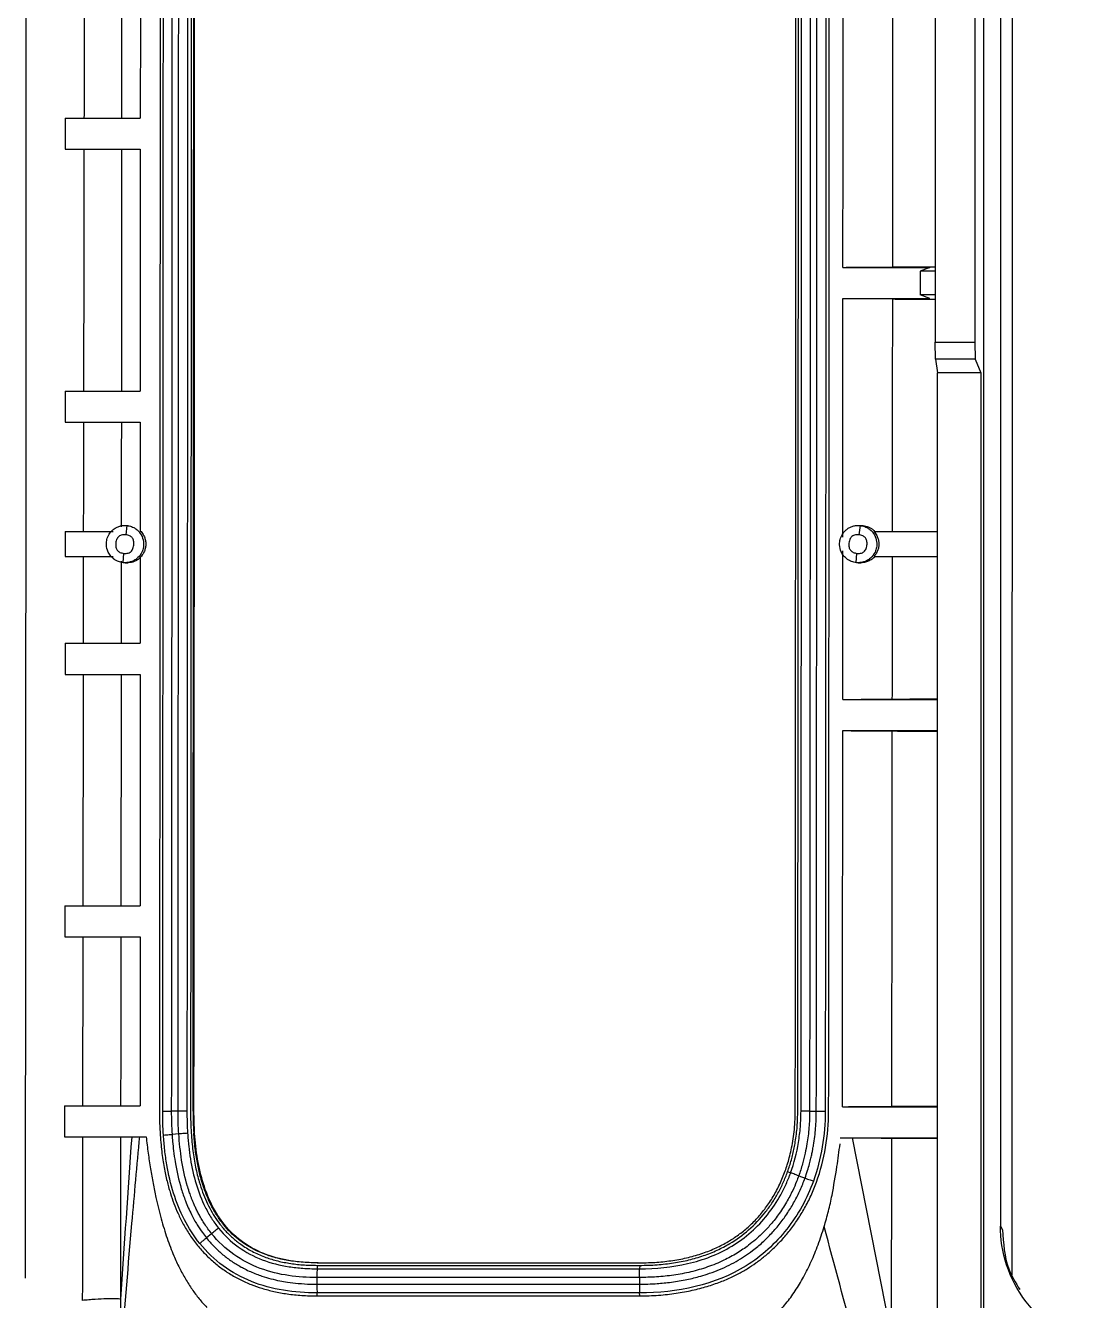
# Model space of a CAD drawing. Header units: millimetres. Extents: x 405 to 507, y -86 to 86.
# Drawn here: x 462.36 to 496.7, y -65.24 to -24.22 of the extents above; entities that cross this region are included whole.
import ezdxf

# ---------------------------------------------------------------- set-up
doc = ezdxf.new("R2010")
doc.units = ezdxf.units.MM

msp = doc.modelspace()

# ---------------------------------------------------------------- linework, layer by layer
at = {"color": 7, "linetype": 'Continuous', "lineweight": 25}
for p, q in [((493.193, 80.65), (493.193, -80.65)), ((493.737, 59.867), (493.737, -62.841)), ((491.64, 34.4), (491.64, -34.4)), ((492.91, 34.4), (492.91, -34.4)), ((463.644, -27.197), (466.059, -27.197)), ((488.671, -31.997), (491.466, -31.997)), ((491.466, -31.997), (491.152, -32.116)), ((491.152, -32.116), (491.152, -32.884)), ((491.64, -32.116), (491.152, -32.116)), ((488.67, -33.003), (490.26, -33.015)), ((491.64, -32.884), (491.152, -32.884)), ((491.465, -33.003), (491.152, -32.884)), ((491.64, -34.4), (492.91, -34.4)), ((491.647, -34.949), (491.64, -34.4)), ((492.91, -34.4), (492.929, -34.949)), ((492.929, -34.949), (491.647, -34.949)), ((491.647, -34.949), (491.709, -35.394)), ((492.929, -34.949), (493.109, -35.394)), ((493.109, -35.394), (491.709, -35.394)), ((491.709, -79.524), (491.709, -35.394)), ((493.109, -35.394), (493.109, -80.65)), ((463.64, -35.982), (466.057, -35.982)), ((465.566, -40.3), (465.671, -40.3)), ((465.629, -40.303), (465.591, -40.602)), ((489.16, -40.3), (489.245, -40.3)), ((489.223, -40.303), (489.185, -40.602)), ((489.673, -40.5), (491.709, -40.5)), ((465.503, -41.497), (465.528, -41.198)), ((489.097, -41.497), (489.121, -41.198)), ((489.672, -41.3), (491.709, -41.3)), ((465.566, -41.5), (465.67, -41.5)), ((489.16, -41.5), (489.244, -41.5)), ((463.635, -44.092), (466.054, -44.092)), ((463.629, -52.539), (466.051, -52.539)), ((463.624, -58.973), (466.049, -58.973)), ((467.272, -59.145), (467.056, -59.144)), ((467.756, -59.145), (467.785, -59.145)), ((487.597, -59.145), (487.813, -59.145)), ((467.295, -59.879), (467.079, -59.893)), ((467.807, -59.848), (467.778, -59.848)), ((490.222, -66.325), (488.975, -60.001)), ((486.89, -61.091), (486.986, -61.129)), ((487.246, -61.226), (487.449, -61.299)), ((468.354, -63.087), (468.186, -63.223)), ((468.733, -62.791), (468.763, -62.791)), ((493.737, -62.841), (493.806, -62.964)), ((471.753, -64.106), (471.746, -64.215)), ((482.13, -64.106), (482.123, -64.215)), ((471.742, -64.496), (471.742, -64.712)), ((482.12, -64.496), (482.12, -64.712)), ((471.753, -65.089), (471.747, -64.994)), ((482.132, -65.089), (482.126, -64.994))]:
    msp.add_line(p, q, dxfattribs=at)
for points in [[(466.699, 0), (466.699, -19.721), (466.691, -39.441), (466.675, -59.148)], [(467.081, 0), (467.081, -19.721), (467.073, -39.436), (467.056, -59.144)], [(467.272, -59.145), (467.289, -39.437), (467.297, -19.722), (467.297, 0)], [(487.622, 0), (487.622, -19.722), (487.614, -39.437), (487.597, -59.145)], [(487.813, -59.145), (487.83, -39.437), (487.838, -19.722), (487.838, 0)], [(488.21, -59.149), (488.226, -39.441), (488.234, -19.72), (488.234, 0)], [(466.779, -59.15), (466.795, -39.442), (466.804, -19.721), (466.804, 0)], [(467.583, 0), (467.583, -19.718), (467.575, -39.437), (467.558, -59.142)], [(467.756, -59.145), (467.773, -39.437), (467.781, -19.722), (467.781, 0)], [(487.136, -59.145), (487.152, -39.437), (487.161, -19.722), (487.161, 0)], [(487.32, -59.142), (487.336, -39.437), (487.345, -19.719), (487.345, 0)], [(488.124, 0), (488.124, -19.721), (488.116, -39.442), (488.1, -59.15)], [(465.466, -27.197), (465.468, -24.076), (465.47, -20.955), (465.471, -17.835)], [(463.644, -27.197), (463.644, -27.53), (463.643, -27.864), (463.643, -28.197)], [(463.643, -28.197), (463.833, -28.197), (464.022, -28.197), (464.212, -28.197)], [(464.212, -28.197), (464.827, -28.197), (465.443, -28.197), (466.059, -28.197)], [(465.46, -35.982), (465.462, -33.387), (465.464, -30.792), (465.466, -28.197)], [(488.67, -33.003), (489.602, -33.003), (490.534, -33.003), (491.465, -33.003)], [(463.64, -35.982), (463.64, -36.316), (463.639, -36.649), (463.639, -36.982)], [(463.639, -36.982), (463.859, -36.982), (464.078, -36.982), (464.298, -36.982)], [(464.229, -36.982), (464.227, -38.155), (464.226, -39.327), (464.224, -40.5)], [(464.298, -36.982), (464.884, -36.982), (465.47, -36.982), (466.056, -36.982)], [(465.456, -40.347), (465.457, -39.225), (465.458, -38.104), (465.459, -36.982)], [(463.637, -40.5), (463.637, -40.767), (463.637, -41.033), (463.637, -41.3)], [(463.637, -40.5), (464.155, -40.5), (464.672, -40.5), (465.19, -40.5)], [(463.637, -41.3), (464.154, -41.3), (464.672, -41.3), (465.189, -41.3)], [(464.223, -41.3), (464.222, -42.23), (464.221, -43.161), (464.22, -44.092)], [(466.055, -41.329), (466.055, -42.25), (466.055, -43.171), (466.054, -44.092)], [(465.453, -44.092), (465.454, -43.212), (465.454, -42.332), (465.455, -41.453)], [(463.635, -44.092), (463.635, -44.425), (463.635, -44.758), (463.635, -45.092)], [(463.635, -45.092), (463.889, -45.092), (464.143, -45.092), (464.398, -45.092)], [(464.219, -45.092), (464.216, -47.574), (464.213, -50.056), (464.209, -52.539)], [(464.398, -45.092), (464.95, -45.092), (465.502, -45.092), (466.054, -45.092)], [(465.444, -52.539), (465.447, -50.056), (465.449, -47.574), (465.452, -45.092)], [(488.664, -45.899), (489.193, -45.895), (489.721, -45.891), (490.248, -45.887)], [(490.247, -46.913), (490.243, -50.939), (490.238, -54.965), (490.232, -58.989)], [(463.629, -52.539), (463.629, -52.872), (463.629, -53.206), (463.629, -53.539)], [(463.629, -53.539), (463.927, -53.539), (464.225, -53.539), (464.523, -53.539)], [(464.208, -53.539), (464.205, -55.35), (464.202, -57.161), (464.199, -58.973)], [(464.523, -53.539), (465.032, -53.539), (465.542, -53.539), (466.051, -53.539)], [(465.436, -58.973), (465.438, -57.161), (465.44, -55.35), (465.443, -53.539)], [(466.051, -53.539), (466.05, -55.35), (466.05, -57.161), (466.049, -58.973)], [(463.624, -58.973), (463.624, -59.306), (463.624, -59.639), (463.623, -59.973)], [(466.675, -59.148), (466.674, -59.406), (466.683, -59.664), (466.699, -59.921)], [(466.803, -59.915), (466.786, -59.66), (466.778, -59.405), (466.779, -59.15)], [(467.056, -59.144), (467.056, -59.394), (467.063, -59.644), (467.079, -59.893)], [(467.295, -59.879), (467.279, -59.634), (467.272, -59.389), (467.272, -59.145)], [(467.558, -59.142), (467.558, -59.381), (467.565, -59.619), (467.58, -59.857)], [(467.756, -59.145), (467.756, -59.379), (467.763, -59.614), (467.778, -59.848)], [(467.807, -59.848), (467.792, -59.614), (467.785, -59.379), (467.785, -59.145)], [(488.1, -59.15), (488.099, -59.917), (487.974, -60.682), (487.718, -61.397)], [(487.818, -61.43), (488.08, -60.703), (488.207, -59.927), (488.21, -59.149)], [(463.623, -59.973), (463.96, -59.973), (464.296, -59.973), (464.633, -59.973)], [(464.633, -59.973), (465.171, -59.973), (465.709, -59.973), (466.247, -59.973)], [(465.428, -65.198), (465.549, -63.456), (465.67, -61.714), (465.792, -59.973)], [(471.746, -64.215), (475.206, -64.215), (478.664, -64.215), (482.123, -64.215)], [(471.753, -64.024), (475.213, -64.024), (478.672, -64.024), (482.131, -64.024)], [(482.12, -64.496), (478.661, -64.496), (475.202, -64.496), (471.742, -64.496)], [(471.742, -64.712), (475.202, -64.712), (478.661, -64.712), (482.12, -64.712)], [(482.126, -64.994), (478.667, -64.994), (475.207, -64.994), (471.747, -64.994)], [(471.753, -65.089), (475.213, -65.089), (478.672, -65.089), (482.132, -65.089)]]:
    msp.add_open_spline(points, degree=3, dxfattribs=at)
for points, knots in [([(467.7, 0), (467.7, -1.315), (467.7, -3.945), (467.7, -7.89), (467.699, -11.834), (467.698, -15.778), (467.697, -19.722), (467.696, -23.666), (467.695, -27.609), (467.693, -31.552), (467.691, -35.494), (467.689, -39.436), (467.687, -43.378), (467.684, -47.319), (467.682, -51.26), (467.679, -55.201), (467.677, -57.827), (467.675, -59.141)], [0, 0, 0, 0, 0.066691, 0.133377, 0.200059, 0.266737, 0.333411, 0.400081, 0.466749, 0.533413, 0.600075, 0.666734, 0.733391, 0.800045, 0.866698, 0.93335, 1, 1, 1, 1]), ([(487.217, -59.141), (487.218, -57.828), (487.22, -55.201), (487.223, -51.261), (487.226, -47.32), (487.229, -43.379), (487.231, -39.438), (487.233, -35.496), (487.235, -31.553), (487.236, -27.61), (487.238, -23.667), (487.239, -19.724), (487.24, -15.78), (487.241, -11.835), (487.241, -7.89), (487.242, -3.945), (487.242, -1.315), (487.242, 0)], [0, 0, 0, 0, 0.066643, 0.1332883, 0.1999361, 0.2665867, 0.3332403, 0.3998972, 0.4665577, 0.5332219, 0.5998903, 0.6665629, 0.7332401, 0.7999222, 0.8666094, 0.9333019, 1, 1, 1, 1]), ([(494.11, -64.411), (494.111, -62.056), (494.117, -52.304), (494.123, -36.728), (494.127, -17.691), (494.128, -6.056), (494.128, -0.239)], [0, 0, 0, 0, 0.1101614, 0.4562329, 0.7281218, 1, 1, 1, 1]), ([(467.785, -59.145), (467.786, -57.761), (467.789, -54.994), (467.792, -50.842), (467.795, -46.69), (467.797, -42.538), (467.8, -38.386), (467.802, -34.234), (467.804, -30.082), (467.805, -25.93), (467.807, -21.778), (467.808, -17.626), (467.809, -13.474), (467.809, -9.322), (467.81, -5.169), (467.81, -2.401), (467.81, -1.017)], [0, 0, 0, 0, 0.071452, 0.1428985, 0.2143399, 0.2857767, 0.3572094, 0.4286385, 0.5000646, 0.5714879, 0.6429091, 0.7143287, 0.7857471, 0.8571648, 0.9285822, 1, 1, 1, 1]), ([(462.364, -64.516), (462.365, -63.381), (462.368, -59.355), (462.375, -50.707), (462.382, -40.229), (462.386, -31.253), (462.388, -24.719), (462.39, -20.058), (462.391, -16.237), (462.391, -14.383), (462.392, -13.494), (462.392, -13.116), (462.392, -12.912), (462.392, -12.779), (462.39, -12.649), (462.388, -12.541), (462.383, -12.489), (462.381, -12.472)], [0, 0, 0, 0, 0.0654115, 0.2321913, 0.4986642, 0.6694463, 0.7495005, 0.8752383, 0.9380621, 0.969689, 0.9820802, 0.9893048, 0.991495, 0.993799, 0.9969719, 0.99902, 1, 1, 1, 1]), ([(464.252, -17.835), (464.253, -18.21), (464.257, -19.094), (464.258, -20.621), (464.258, -22.208), (464.256, -23.696), (464.256, -24.986), (464.254, -26.143), (464.249, -26.892), (464.246, -27.197)], [0, 0, 0, 0, 0.120271, 0.283285, 0.489051, 0.62901, 0.760114, 0.902244, 1, 1, 1, 1]), ([(466.06, -17.835), (466.06, -19.396), (466.06, -22.516), (466.059, -25.637), (466.059, -27.197)], [0, 0, 0, 0, 0.5001019, 1, 1, 1, 1]), ([(488.671, -31.997), (488.671, -30.665), (488.672, -28), (488.674, -24.002), (488.675, -21.337), (488.675, -20.004)], [0, 0, 0, 0, 0.3332903, 0.6666231, 1, 1, 1, 1]), ([(490.268, -20.016), (490.268, -21.069), (490.266, -23.139), (490.265, -26.187), (490.263, -29.123), (490.261, -31.044), (490.261, -31.985)], [0, 0, 0, 0, 0.264008, 0.518677, 0.764008, 1, 1, 1, 1]), ([(464.245, -28.197), (464.245, -28.941), (464.246, -30.269), (464.244, -32.021), (464.241, -33.294), (464.234, -33.982), (464.231, -34.247)], [0, 0, 0, 0, 0.368886, 0.658525, 0.8689, 1, 1, 1, 1]), ([(466.059, -28.197), (466.058, -29.495), (466.058, -32.09), (466.057, -34.685), (466.057, -35.982)], [0, 0, 0, 0, 0.5000869, 1, 1, 1, 1]), ([(488.671, -31.997), (488.936, -31.995), (489.466, -31.991), (489.996, -31.987), (490.261, -31.985)], [0, 0, 0, 0, 0.500013, 1, 1, 1, 1]), ([(490.261, -31.985), (490.375, -31.984), (490.604, -31.983), (491.063, -31.981), (491.419, -31.98), (491.619, -31.98), (491.64, -31.98)], [0, 0, 0, 0, 0.321366, 0.641038, 0.961739, 1, 1, 1, 1]), ([(488.667, -40.682), (488.667, -39.403), (488.669, -36.843), (488.67, -34.283), (488.67, -33.003)], [0, 0, 0, 0, 0.499975, 1, 1, 1, 1]), ([(490.26, -33.015), (490.259, -34.276), (490.257, -36.771), (490.255, -39.266), (490.254, -40.5)], [0, 0, 0, 0, 0.505513, 1, 1, 1, 1]), ([(490.26, -33.015), (490.375, -33.016), (490.603, -33.017), (491.063, -33.019), (491.419, -33.019), (491.619, -33.02), (491.64, -33.02)], [0, 0, 0, 0, 0.321349, 0.64101, 0.961557, 1, 1, 1, 1]), ([(464.231, -34.247), (464.23, -34.536), (464.229, -35.114), (464.229, -35.693), (464.23, -35.982)], [0, 0, 0, 0, 0.4998328, 1, 1, 1, 1]), ([(466.056, -36.982), (466.056, -37.564), (466.056, -38.726), (466.056, -39.889), (466.056, -40.47)], [0, 0, 0, 0, 0.50004, 1, 1, 1, 1]), ([(465.503, -41.497), (465.478, -41.493), (465.428, -41.486), (465.355, -41.463), (465.278, -41.429), (465.192, -41.374), (465.118, -41.304), (465.047, -41.209), (464.981, -41.072), (464.956, -40.889), (464.998, -40.665), (465.105, -40.497), (465.241, -40.391), (465.343, -40.339), (465.452, -40.306), (465.528, -40.302), (465.566, -40.3)], [0, 0, 0, 0, 0.041824, 0.083654, 0.125496, 0.18095, 0.250817, 0.292645, 0.37622, 0.500649, 0.589266, 0.74949, 0.814278, 0.874689, 0.937336, 1, 1, 1, 1]), ([(465.591, -40.602), (465.565, -40.6), (465.517, -40.597), (465.448, -40.608), (465.389, -40.633), (465.342, -40.673), (465.306, -40.727), (465.281, -40.794), (465.266, -40.886), (465.264, -40.995), (465.31, -41.106), (465.406, -41.178), (465.485, -41.191), (465.528, -41.198)], [0, 0, 0, 0, 0.080866, 0.151738, 0.216118, 0.278607, 0.344203, 0.417272, 0.501018, 0.639736, 0.753256, 0.865193, 1, 1, 1, 1]), ([(465.528, -41.198), (465.553, -41.2), (465.602, -41.203), (465.67, -41.192), (465.729, -41.167), (465.776, -41.127), (465.812, -41.073), (465.837, -41.006), (465.853, -40.914), (465.854, -40.805), (465.808, -40.694), (465.712, -40.622), (465.633, -40.609), (465.591, -40.602)], [0, 0, 0, 0, 0.0808852, 0.151801, 0.2162301, 0.2787486, 0.344334, 0.4173392, 0.5009663, 0.639498, 0.7529922, 0.8650419, 1, 1, 1, 1]), ([(465.566, -40.3), (465.577, -40.3), (465.598, -40.3), (465.619, -40.302), (465.629, -40.303)], [0, 0, 0, 0, 0.523757, 1, 1, 1, 1]), ([(465.629, -40.303), (465.654, -40.307), (465.704, -40.314), (465.777, -40.337), (465.854, -40.371), (465.939, -40.426), (466.05, -40.531), (466.148, -40.703), (466.176, -40.907), (466.148, -41.06), (466.093, -41.201), (466.008, -41.317), (465.89, -41.409), (465.788, -41.461), (465.68, -41.494), (465.604, -41.498), (465.566, -41.5)], [0, 0, 0, 0, 0.041789, 0.083584, 0.125391, 0.180827, 0.250578, 0.375281, 0.499724, 0.582834, 0.629477, 0.749467, 0.814315, 0.874662, 0.937323, 1, 1, 1, 1]), ([(466.056, -40.47), (466.074, -40.49), (466.11, -40.528), (466.155, -40.595), (466.196, -40.678), (466.228, -40.781), (466.24, -40.9), (466.228, -41.019), (466.192, -41.134), (466.136, -41.241), (466.082, -41.3), (466.055, -41.329)], [0, 0, 0, 0, 0.083287, 0.166332, 0.250638, 0.375869, 0.50015, 0.624252, 0.750156, 0.875872, 1, 1, 1, 1]), ([(489.097, -41.497), (489.072, -41.493), (489.021, -41.486), (488.949, -41.463), (488.871, -41.429), (488.786, -41.374), (488.712, -41.304), (488.641, -41.209), (488.575, -41.072), (488.55, -40.889), (488.592, -40.665), (488.699, -40.497), (488.835, -40.391), (488.937, -40.339), (489.046, -40.306), (489.122, -40.302), (489.16, -40.3)], [0, 0, 0, 0, 0.041824, 0.083654, 0.125496, 0.180952, 0.250817, 0.292664, 0.37622, 0.500649, 0.589307, 0.749491, 0.814285, 0.874689, 0.937336, 1, 1, 1, 1]), ([(489.185, -40.602), (489.159, -40.6), (489.111, -40.597), (489.042, -40.608), (488.984, -40.633), (488.936, -40.673), (488.9, -40.726), (488.875, -40.793), (488.86, -40.886), (488.858, -40.995), (488.904, -41.106), (489, -41.178), (489.079, -41.191), (489.121, -41.198)], [0, 0, 0, 0, 0.080858, 0.151726, 0.216104, 0.278592, 0.34419, 0.41726, 0.501006, 0.639724, 0.753241, 0.865182, 1, 1, 1, 1]), ([(489.121, -41.198), (489.147, -41.2), (489.196, -41.203), (489.264, -41.192), (489.323, -41.167), (489.37, -41.127), (489.406, -41.073), (489.431, -41.006), (489.447, -40.914), (489.448, -40.805), (489.402, -40.694), (489.306, -40.622), (489.227, -40.609), (489.185, -40.602)], [0, 0, 0, 0, 0.0808778, 0.1517889, 0.2162158, 0.2787343, 0.344321, 0.4173275, 0.5009551, 0.6394854, 0.7529776, 0.8650306, 1, 1, 1, 1]), ([(489.16, -40.3), (489.171, -40.3), (489.192, -40.3), (489.213, -40.302), (489.223, -40.303)], [0, 0, 0, 0, 0.523832, 1, 1, 1, 1]), ([(489.223, -40.303), (489.248, -40.307), (489.298, -40.314), (489.371, -40.337), (489.448, -40.371), (489.533, -40.426), (489.644, -40.531), (489.742, -40.703), (489.77, -40.907), (489.742, -41.06), (489.687, -41.201), (489.602, -41.317), (489.484, -41.409), (489.382, -41.461), (489.274, -41.494), (489.198, -41.498), (489.16, -41.5)], [0, 0, 0, 0, 0.041789, 0.083584, 0.12539, 0.180828, 0.250577, 0.375281, 0.499724, 0.582835, 0.629574, 0.749468, 0.814322, 0.874663, 0.937323, 1, 1, 1, 1]), ([(489.245, -40.3), (489.271, -40.301), (489.325, -40.303), (489.405, -40.319), (489.485, -40.345), (489.563, -40.383), (489.639, -40.433), (489.684, -40.478), (489.707, -40.5)], [0, 0, 0, 0, 0.167684, 0.333785, 0.499324, 0.674255, 0.840318, 1, 1, 1, 1]), ([(489.673, -40.5), (489.688, -40.519), (489.719, -40.556), (489.757, -40.619), (489.792, -40.697), (489.819, -40.791), (489.828, -40.9), (489.818, -41.009), (489.788, -41.115), (489.741, -41.214), (489.695, -41.272), (489.672, -41.3)], [0, 0, 0, 0, 0.0833761, 0.1664728, 0.250543, 0.3755595, 0.4999833, 0.6242879, 0.7495383, 0.8751225, 1, 1, 1, 1]), ([(466.055, -41.329), (466.043, -41.342), (466.019, -41.366), (465.987, -41.392), (465.951, -41.417), (465.911, -41.441), (465.846, -41.47), (465.766, -41.495), (465.702, -41.498), (465.67, -41.5)], [0, 0, 0, 0, 0.1002113, 0.1831993, 0.2493656, 0.3800027, 0.4996139, 0.7504252, 1, 1, 1, 1]), ([(488.664, -45.899), (488.664, -45.102), (488.665, -43.508), (488.666, -41.915), (488.667, -41.118)], [0, 0, 0, 0, 0.499986, 1, 1, 1, 1]), ([(489.706, -41.3), (489.69, -41.316), (489.658, -41.349), (489.605, -41.389), (489.546, -41.425), (489.467, -41.462), (489.366, -41.494), (489.285, -41.498), (489.244, -41.5)], [0, 0, 0, 0, 0.11356, 0.234481, 0.363362, 0.500757, 0.745866, 1, 1, 1, 1]), ([(490.253, -41.3), (490.252, -42.064), (490.25, -43.593), (490.249, -45.122), (490.248, -45.887)], [0, 0, 0, 0, 0.499857, 1, 1, 1, 1]), ([(465.566, -41.5), (465.555, -41.5), (465.534, -41.5), (465.513, -41.498), (465.503, -41.497)], [0, 0, 0, 0, 0.523901, 1, 1, 1, 1]), ([(489.16, -41.5), (489.149, -41.5), (489.128, -41.5), (489.107, -41.498), (489.097, -41.497)], [0, 0, 0, 0, 0.523976, 1, 1, 1, 1]), ([(466.054, -45.092), (466.054, -46.333), (466.053, -48.816), (466.052, -51.298), (466.051, -52.539)], [0, 0, 0, 0, 0.500088, 1, 1, 1, 1]), ([(488.664, -45.899), (489.298, -45.899), (490.313, -45.899), (491.328, -45.899), (491.709, -45.899)], [0, 0, 0, 0, 0.624677, 1, 1, 1, 1]), ([(490.248, -45.887), (490.363, -45.886), (490.592, -45.885), (491.054, -45.883), (491.436, -45.882), (491.663, -45.882), (491.709, -45.882)], [0, 0, 0, 0, 0.307415, 0.613267, 0.921262, 1, 1, 1, 1]), ([(488.655, -59.001), (488.656, -57.827), (488.658, -55.31), (488.661, -51.276), (488.662, -48.416), (488.663, -46.901)], [0, 0, 0, 0, 0.290985, 0.62432, 1, 1, 1, 1]), ([(488.663, -46.901), (489.297, -46.901), (490.313, -46.901), (491.328, -46.901), (491.709, -46.901)], [0, 0, 0, 0, 0.624591, 1, 1, 1, 1]), ([(488.663, -46.901), (488.905, -46.903), (489.434, -46.907), (489.961, -46.911), (490.247, -46.913)], [0, 0, 0, 0, 0.456966, 1, 1, 1, 1]), ([(490.247, -46.913), (490.363, -46.914), (490.593, -46.915), (491.058, -46.917), (491.44, -46.918), (491.665, -46.918), (491.709, -46.918)], [0, 0, 0, 0, 0.3090838, 0.6166339, 0.9249639, 1, 1, 1, 1]), ([(488.655, -59.001), (488.918, -58.999), (489.446, -58.995), (489.97, -58.991), (490.232, -58.989)], [0, 0, 0, 0, 0.500003, 1, 1, 1, 1]), ([(488.655, -59.001), (489.29, -59.001), (490.308, -59.001), (491.326, -59.001), (491.709, -59.001)], [0, 0, 0, 0, 0.6234085, 1, 1, 1, 1]), ([(490.232, -58.989), (490.347, -58.988), (490.575, -58.987), (491.04, -58.985), (491.427, -58.984), (491.658, -58.984), (491.709, -58.984)], [0, 0, 0, 0, 0.304948, 0.610056, 0.914204, 1, 1, 1, 1]), ([(466.779, -59.15), (466.797, -59.148), (466.835, -59.146), (466.936, -59.144), (466.999, -59.144), (467.056, -59.144)], [0, 0, 0, 0, 0.5, 0.5, 1, 1, 1, 1]), ([(467.558, -59.142), (467.538, -59.142), (467.498, -59.141), (467.393, -59.142), (467.33, -59.143), (467.272, -59.145)], [0, 0, 0, 0, 0.5, 0.5, 1, 1, 1, 1]), ([(467.675, -59.141), (467.676, -59.259), (467.677, -59.495), (467.69, -59.731), (467.697, -59.849)], [0, 0, 0, 0, 0.5000539, 1, 1, 1, 1]), ([(486.812, -61.067), (486.835, -61.001), (486.883, -60.86), (486.948, -60.634), (487.008, -60.383), (487.061, -60.107), (487.102, -59.807), (487.13, -59.483), (487.134, -59.26), (487.136, -59.145)], [0, 0, 0, 0, 0.107709, 0.227573, 0.359439, 0.50307, 0.658102, 0.824, 1, 1, 1, 1]), ([(486.89, -61.091), (486.911, -61.03), (486.954, -60.905), (487.01, -60.716), (487.059, -60.524), (487.102, -60.328), (487.156, -60.035), (487.206, -59.639), (487.213, -59.308), (487.217, -59.141)], [0, 0, 0, 0, 0.098835, 0.198116, 0.297973, 0.398534, 0.499925, 0.748135, 1, 1, 1, 1]), ([(486.986, -61.129), (487.099, -60.812), (487.183, -60.485), (487.265, -59.985), (487.296, -59.733), (487.312, -59.48), (487.318, -59.311), (487.32, -59.229), (487.32, -59.142)], [0, 0, 0, 0, 0.5, 0.5, 0.75, 0.875, 0.875, 1, 1, 1, 1]), ([(487.597, -59.145), (487.596, -59.233), (487.594, -59.41), (487.578, -59.674), (487.551, -59.938), (487.511, -60.213), (487.452, -60.515), (487.369, -60.859), (487.289, -61.098), (487.246, -61.226)], [0, 0, 0, 0, 0.124681, 0.249586, 0.374702, 0.500031, 0.642994, 0.809517, 1, 1, 1, 1]), ([(487.597, -59.145), (487.54, -59.143), (487.477, -59.142), (487.376, -59.142), (487.338, -59.142), (487.32, -59.142)], [0, 0, 0, 0, 0.5, 0.5, 1, 1, 1, 1]), ([(487.449, -61.299), (487.477, -61.218), (487.529, -61.067), (487.59, -60.853), (487.637, -60.67), (487.671, -60.517), (487.696, -60.396), (487.712, -60.306), (487.751, -60.076), (487.8, -59.693), (487.809, -59.328), (487.813, -59.145)], [0, 0, 0, 0, 0.116676, 0.218018, 0.304233, 0.375459, 0.431793, 0.4733, 0.500023, 0.750546, 1, 1, 1, 1]), ([(487.813, -59.145), (487.829, -59.145), (487.865, -59.145), (487.925, -59.145), (487.998, -59.146), (488.062, -59.149), (488.089, -59.15), (488.1, -59.15)], [0, 0, 0, 0, 0.129686, 0.296575, 0.500635, 0.792479, 1, 1, 1, 1]), ([(467.58, -59.857), (467.559, -59.858), (467.52, -59.861), (467.415, -59.868), (467.352, -59.873), (467.295, -59.879)], [0, 0, 0, 0, 0.5, 0.5, 1, 1, 1, 1]), ([(468.354, -63.087), (468.313, -63.035), (468.234, -62.933), (468.129, -62.779), (468.038, -62.633), (467.959, -62.494), (467.891, -62.363), (467.832, -62.241), (467.782, -62.128), (467.739, -62.025), (467.702, -61.932), (467.672, -61.849), (467.646, -61.777), (467.626, -61.715), (467.609, -61.663), (467.596, -61.623), (467.587, -61.593), (467.498, -61.3), (467.371, -60.732), (467.32, -60.161), (467.295, -59.879)], [0, 0, 0, 0, 0.058191, 0.112324, 0.162597, 0.209157, 0.252112, 0.291539, 0.327495, 0.360022, 0.389148, 0.414896, 0.437282, 0.45632, 0.472018, 0.484385, 0.493426, 0.499145, 0.752295, 1, 1, 1, 1]), ([(467.58, -59.857), (467.585, -59.928), (467.59, -59.995), (467.602, -60.133), (467.608, -60.202), (467.631, -60.409), (467.649, -60.546), (467.716, -60.956), (467.775, -61.225), (467.932, -61.746), (468.029, -61.998), (468.208, -62.355), (468.305, -62.529), (468.417, -62.695), (468.494, -62.803), (468.533, -62.854), (468.577, -62.909)], [0, 0, 0, 0, 0.0625, 0.0625, 0.125, 0.125, 0.25, 0.25, 0.5, 0.5, 0.75, 0.75, 0.875, 0.9375, 0.9375, 1, 1, 1, 1]), ([(467.697, -59.849), (467.704, -59.945), (467.718, -60.135), (467.749, -60.414), (467.788, -60.682), (467.835, -60.939), (467.891, -61.186), (467.963, -61.455), (468.058, -61.745), (468.183, -62.049), (468.326, -62.333), (468.484, -62.598), (468.607, -62.759), (468.668, -62.839)], [0, 0, 0, 0, 0.090898, 0.178683, 0.263452, 0.345312, 0.424383, 0.500795, 0.607562, 0.710285, 0.809516, 0.905865, 1, 1, 1, 1]), ([(468.733, -62.791), (468.697, -62.744), (468.623, -62.649), (468.522, -62.499), (468.427, -62.342), (468.338, -62.176), (468.255, -62.003), (468.179, -61.822), (468.109, -61.634), (468.045, -61.437), (467.988, -61.233), (467.937, -61.021), (467.892, -60.802), (467.854, -60.574), (467.822, -60.339), (467.796, -60.096), (467.784, -59.931), (467.778, -59.848)], [0, 0, 0, 0, 0.056692, 0.114224, 0.172755, 0.232438, 0.293418, 0.35583, 0.4198, 0.485444, 0.552873, 0.622185, 0.693475, 0.766826, 0.842316, 0.920019, 1, 1, 1, 1]), ([(468.763, -62.791), (468.47, -62.427), (468.245, -61.979), (467.933, -60.976), (467.844, -60.423), (467.807, -59.848)], [0, 0, 0, 0, 0.5, 0.5, 1, 1, 1, 1]), ([(464.197, -59.973), (464.196, -60.85), (464.194, -61.727), (464.195, -63.043), (464.196, -63.482), (464.197, -64.36), (464.198, -64.798), (464.189, -65.234)], [0, 0, 0, 0, 0.5, 0.5, 0.75, 0.75, 1, 1, 1, 1]), ([(465.428, -65.195), (465.427, -64.763), (465.427, -64.328), (465.429, -63.456), (465.43, -63.02), (465.432, -61.714), (465.434, -60.843), (465.435, -59.973)], [0, 0, 0, 0, 0.25, 0.25, 0.5, 0.5, 1, 1, 1, 1]), ([(465.459, -66.716), (465.567, -65.395), (465.751, -63.139), (465.955, -60.891), (466.04, -59.96)], [0, 0, 0, 0, 0.585552, 1, 1, 1, 1]), ([(466.247, -59.973), (466.268, -60.147), (466.308, -60.489), (466.383, -60.988), (466.464, -61.464), (466.528, -61.771), (466.56, -61.921)], [0, 0, 0, 0, 0.267258, 0.522905, 0.767094, 1, 1, 1, 1]), ([(466.699, -59.921), (466.707, -60.022), (466.722, -60.218), (466.754, -60.502), (466.791, -60.766), (466.834, -61.01), (466.879, -61.234), (466.928, -61.438), (466.977, -61.622), (467.043, -61.845), (467.137, -62.118), (467.273, -62.449), (467.441, -62.788), (467.646, -63.134), (467.814, -63.353), (467.9, -63.465)], [0, 0, 0, 0, 0.080122, 0.15529, 0.225429, 0.29051, 0.350545, 0.405566, 0.45562, 0.500761, 0.589407, 0.683411, 0.782899, 0.888211, 1, 1, 1, 1]), ([(466.803, -59.915), (466.821, -59.912), (466.858, -59.908), (466.96, -59.9), (467.022, -59.896), (467.079, -59.893)], [0, 0, 0, 0, 0.5, 0.5, 1, 1, 1, 1]), ([(467.973, -63.402), (467.588, -62.924), (467.317, -62.376), (467.038, -61.488), (466.966, -61.181), (466.886, -60.712), (466.864, -60.554), (466.836, -60.315), (466.828, -60.235), (466.814, -60.075), (466.808, -59.997), (466.803, -59.915)], [0, 0, 0, 0, 0.5, 0.5, 0.75, 0.75, 0.875, 0.875, 0.9375, 0.9375, 1, 1, 1, 1]), ([(467.079, -59.893), (467.085, -59.97), (467.097, -60.145), (467.128, -60.441), (467.2, -60.953), (467.322, -61.496), (467.514, -62.058), (467.685, -62.446), (467.873, -62.783), (468.037, -63.031), (468.142, -63.166), (468.186, -63.223)], [0, 0, 0, 0, 0.064868, 0.148083, 0.250168, 0.499921, 0.615191, 0.749704, 0.856002, 0.939711, 1, 1, 1, 1]), ([(488.32, -61.85), (488.375, -61.542), (488.473, -60.994), (488.545, -60.441), (488.576, -60.199)], [0, 0, 0, 0, 0.561319, 1, 1, 1, 1]), ([(488.579, -59.999), (488.616, -59.999), (488.688, -59.999), (488.79, -60), (488.886, -60.001), (488.945, -60.001), (488.975, -60.001)], [0, 0, 0, 0, 0.252913, 0.503517, 0.75236, 1, 1, 1, 1]), ([(488.587, -59.999), (489.234, -59.999), (490.275, -59.999), (491.316, -59.999), (491.709, -59.999)], [0, 0, 0, 0, 0.6219312, 1, 1, 1, 1]), ([(488.975, -60.001), (489.171, -60.003), (489.59, -60.006), (490.008, -60.009), (490.231, -60.011)], [0, 0, 0, 0, 0.466731, 1, 1, 1, 1]), ([(490.231, -60.011), (490.23, -60.54), (490.23, -61.068), (490.228, -62.125), (490.228, -62.655), (490.226, -63.705), (490.225, -64.226), (490.223, -65.272), (490.225, -65.795), (490.222, -66.323)], [0, 0, 0, 0, 0.25, 0.25, 0.5, 0.5, 0.75, 0.75, 1, 1, 1, 1]), ([(490.231, -60.011), (490.345, -60.011), (490.573, -60.013), (491.038, -60.015), (491.426, -60.015), (491.658, -60.016), (491.709, -60.016)], [0, 0, 0, 0, 0.304554, 0.609429, 0.913373, 1, 1, 1, 1]), ([(482.13, -64.106), (482.224, -64.105), (482.41, -64.103), (482.685, -64.088), (482.953, -64.064), (483.213, -64.03), (483.466, -63.986), (483.712, -63.932), (483.95, -63.869), (484.181, -63.796), (484.404, -63.713), (484.62, -63.62), (484.829, -63.518), (485.182, -63.321), (485.654, -62.978), (486.088, -62.518), (486.387, -62.109), (486.583, -61.784), (486.755, -61.445), (486.845, -61.21), (486.89, -61.091)], [0, 0, 0, 0, 0.046722, 0.092279, 0.13673, 0.180144, 0.222592, 0.26415, 0.3049, 0.344928, 0.384327, 0.423192, 0.461623, 0.499723, 0.623389, 0.749347, 0.811817, 0.874816, 0.937279, 1, 1, 1, 1]), ([(482.131, -64.024), (482.223, -64.023), (482.406, -64.021), (482.677, -64.006), (482.941, -63.982), (483.199, -63.948), (483.45, -63.905), (483.693, -63.852), (483.928, -63.789), (484.156, -63.717), (484.374, -63.636), (484.584, -63.546), (484.785, -63.448), (485.028, -63.313), (485.311, -63.129), (485.625, -62.877), (485.92, -62.586), (486.191, -62.258), (486.433, -61.893), (486.646, -61.495), (486.756, -61.211), (486.812, -61.067)], [0, 0, 0, 0, 0.046571, 0.092214, 0.136918, 0.180682, 0.223501, 0.265382, 0.306341, 0.346402, 0.385597, 0.423962, 0.46154, 0.498374, 0.564272, 0.631904, 0.701355, 0.772763, 0.84628, 0.922013, 1, 1, 1, 1]), ([(487.246, -61.226), (487.223, -61.288), (487.164, -61.446), (487.039, -61.732), (486.848, -62.094), (486.601, -62.474), (486.331, -62.813), (486.017, -63.144), (485.669, -63.444), (485.257, -63.726), (484.816, -63.963), (484.316, -64.167), (483.776, -64.324), (483.226, -64.427), (482.673, -64.487), (482.304, -64.493), (482.12, -64.496)], [0, 0, 0, 0, 0.030156, 0.077872, 0.143265, 0.218419, 0.285849, 0.342357, 0.428424, 0.496349, 0.571624, 0.658275, 0.744336, 0.830043, 0.915355, 1, 1, 1, 1]), ([(482.12, -64.712), (482.183, -64.712), (482.354, -64.711), (482.675, -64.696), (483.105, -64.656), (483.573, -64.581), (483.977, -64.486), (484.429, -64.351), (484.834, -64.191), (485.324, -63.937), (485.711, -63.683), (486.087, -63.368), (486.383, -63.072), (486.653, -62.753), (486.898, -62.414), (487.113, -62.056), (487.301, -61.685), (487.4, -61.427), (487.449, -61.299)], [0, 0, 0, 0, 0.028035, 0.075408, 0.142459, 0.218943, 0.284563, 0.326073, 0.427456, 0.476548, 0.570154, 0.631571, 0.693114, 0.754738, 0.816358, 0.87786, 0.939118, 1, 1, 1, 1]), ([(482.123, -64.215), (482.65, -64.215), (483.172, -64.166), (484.173, -63.935), (484.654, -63.752), (485.538, -63.222), (485.923, -62.877), (486.401, -62.275), (486.543, -62.06), (486.73, -61.722), (486.817, -61.549), (486.905, -61.341), (486.941, -61.251), (486.964, -61.19), (486.974, -61.161), (486.986, -61.129)], [0, 0, 0, 0, 0.25, 0.25, 0.5, 0.5, 0.75, 0.75, 0.875, 0.875, 0.9375, 0.96875, 0.984375, 0.984375, 1, 1, 1, 1]), ([(487.718, -61.397), (487.521, -61.947), (487.229, -62.475), (486.494, -63.408), (486.053, -63.812), (484.559, -64.737), (483.329, -64.994), (482.126, -64.994)], [0, 0, 0, 0, 0.25, 0.25, 0.5, 0.5, 1, 1, 1, 1]), ([(482.132, -65.089), (482.234, -65.088), (482.435, -65.085), (482.732, -65.069), (483.02, -65.043), (483.298, -65.007), (483.564, -64.963), (483.819, -64.911), (484.063, -64.852), (484.295, -64.786), (484.514, -64.715), (484.722, -64.64), (484.918, -64.56), (485.103, -64.477), (485.275, -64.391), (485.436, -64.304), (485.636, -64.187), (485.876, -64.028), (486.157, -63.813), (486.434, -63.567), (486.705, -63.289), (486.967, -62.979), (487.214, -62.636), (487.443, -62.263), (487.651, -61.86), (487.762, -61.575), (487.818, -61.43)], [0, 0, 0, 0, 0.0423108, 0.0834551, 0.1233658, 0.1619924, 0.1992984, 0.2352602, 0.2698651, 0.3031092, 0.334996, 0.3655345, 0.394738, 0.4226224, 0.4492048, 0.4745026, 0.4985327, 0.5449659, 0.5937285, 0.6448698, 0.6984215, 0.7543918, 0.8127008, 0.873194, 0.9356981, 1, 1, 1, 1]), ([(487.246, -61.226), (487.192, -61.206), (487.134, -61.183), (487.038, -61.148), (487.003, -61.135), (486.986, -61.129)], [0, 0, 0, 0, 0.5, 0.5, 1, 1, 1, 1]), ([(487.449, -61.299), (487.503, -61.318), (487.563, -61.339), (487.662, -61.375), (487.699, -61.389), (487.718, -61.397)], [0, 0, 0, 0, 0.5, 0.5, 1, 1, 1, 1]), ([(466.56, -61.921), (466.586, -62.038), (466.638, -62.266), (466.725, -62.601), (466.819, -62.921), (466.918, -63.227), (467.024, -63.518), (467.153, -63.838), (467.311, -64.182), (467.506, -64.542), (467.718, -64.875), (467.944, -65.182), (468.112, -65.366), (468.195, -65.457)], [0, 0, 0, 0, 0.090822, 0.178456, 0.262969, 0.344437, 0.422946, 0.498588, 0.606838, 0.710613, 0.810376, 0.906646, 1, 1, 1, 1]), ([(488.065, -62.856), (488.089, -62.774), (488.138, -62.61), (488.204, -62.36), (488.265, -62.106), (488.302, -61.936), (488.32, -61.85)], [0, 0, 0, 0, 0.247222, 0.496219, 0.747107, 1, 1, 1, 1]), ([(468.577, -62.909), (468.56, -62.921), (468.528, -62.945), (468.447, -63.01), (468.398, -63.05), (468.354, -63.087)], [0, 0, 0, 0, 0.5, 0.5, 1, 1, 1, 1]), ([(471.742, -64.496), (471.134, -64.496), (470.526, -64.428), (469.313, -63.98), (468.767, -63.601), (468.354, -63.087)], [0, 0, 0, 0, 0.5, 0.5, 1, 1, 1, 1]), ([(468.577, -62.909), (468.946, -63.368), (469.43, -63.713), (470.26, -64.031), (470.549, -64.103), (470.993, -64.172), (471.142, -64.189), (471.368, -64.204), (471.481, -64.21), (471.595, -64.213), (471.67, -64.214), (471.707, -64.215), (471.746, -64.215)], [0, 0, 0, 0, 0.5, 0.5, 0.75, 0.75, 0.875, 0.875, 0.9375, 0.96875, 0.96875, 1, 1, 1, 1]), ([(468.668, -62.839), (468.704, -62.883), (468.777, -62.971), (468.896, -63.095), (469.021, -63.214), (469.153, -63.325), (469.359, -63.481), (469.654, -63.663), (470.039, -63.835), (470.438, -63.96), (470.85, -64.044), (471.291, -64.096), (471.596, -64.102), (471.753, -64.106)], [0, 0, 0, 0, 0.049724, 0.099353, 0.149037, 0.198929, 0.249178, 0.373509, 0.499356, 0.614573, 0.735726, 0.863896, 1, 1, 1, 1]), ([(471.753, -64.024), (471.665, -64.023), (471.491, -64.021), (471.235, -64.004), (470.988, -63.978), (470.751, -63.94), (470.523, -63.892), (470.304, -63.833), (470.054, -63.749), (469.775, -63.63), (469.478, -63.464), (469.204, -63.269), (468.952, -63.046), (468.807, -62.876), (468.733, -62.791)], [0, 0, 0, 0, 0.07851, 0.154355, 0.227684, 0.298661, 0.367465, 0.434296, 0.499368, 0.602115, 0.702375, 0.801306, 0.900111, 1, 1, 1, 1]), ([(471.783, -64.024), (471.221, -64.024), (470.657, -63.955), (469.873, -63.669), (469.623, -63.542), (469.161, -63.219), (468.949, -63.022), (468.763, -62.791)], [0, 0, 0, 0, 0.5, 0.5, 0.75, 0.75, 1, 1, 1, 1]), ([(482.657, -67.026), (482.738, -67.026), (482.897, -67.028), (483.133, -67.021), (483.363, -67.009), (483.671, -66.982), (484.052, -66.929), (484.666, -66.794), (485.399, -66.527), (486.062, -66.108), (486.523, -65.692), (486.846, -65.333), (487.142, -64.928), (487.414, -64.476), (487.659, -63.979), (487.881, -63.436), (488.003, -63.053), (488.065, -62.856)], [0, 0, 0, 0, 0.03254, 0.064208, 0.095031, 0.125038, 0.188523, 0.249938, 0.377652, 0.500203, 0.562576, 0.626945, 0.693996, 0.764339, 0.838499, 0.916926, 1, 1, 1, 1]), ([(496.701, -66.705), (496.309, -66.6), (495.912, -66.428), (495.176, -65.946), (494.839, -65.635), (494.288, -64.917), (494.075, -64.51), (493.8, -63.675), (493.737, -63.247), (493.737, -62.841)], [0, 0, 0, 0, 0.25, 0.25, 0.5, 0.5, 0.75, 0.75, 1, 1, 1, 1]), ([(493.806, -62.964), (493.832, -63.395), (493.874, -64.084), (494.228, -64.668), (494.361, -64.887)], [0, 0, 0, 0, 0.625663, 1, 1, 1, 1]), ([(467.9, -63.465), (467.942, -63.516), (468.027, -63.618), (468.163, -63.762), (468.305, -63.9), (468.453, -64.029), (468.606, -64.152), (468.765, -64.267), (468.929, -64.374), (469.097, -64.474), (469.27, -64.566), (469.447, -64.65), (469.68, -64.747), (469.982, -64.852), (470.369, -64.953), (470.796, -65.03), (471.262, -65.08), (471.585, -65.086), (471.753, -65.089)], [0, 0, 0, 0, 0.046025, 0.091808, 0.137395, 0.182828, 0.228147, 0.27339, 0.318591, 0.363781, 0.408992, 0.454252, 0.499586, 0.583744, 0.675763, 0.775845, 0.88401, 1, 1, 1, 1]), ([(467.973, -63.402), (467.977, -63.398), (467.987, -63.389), (468.014, -63.365), (468.059, -63.326), (468.119, -63.276), (468.167, -63.238), (468.186, -63.223)], [0, 0, 0, 0, 0.133412, 0.300405, 0.500564, 0.798363, 1, 1, 1, 1]), ([(471.747, -64.994), (471.017, -64.994), (470.288, -64.888), (468.986, -64.365), (468.413, -63.948), (467.973, -63.402)], [0, 0, 0, 0, 0.5, 0.5, 1, 1, 1, 1]), ([(468.186, -63.223), (468.224, -63.269), (468.3, -63.361), (468.423, -63.492), (468.551, -63.617), (468.684, -63.735), (468.822, -63.846), (468.965, -63.95), (469.113, -64.048), (469.264, -64.138), (469.488, -64.259), (469.724, -64.363), (470.006, -64.465), (470.258, -64.539), (470.533, -64.602), (470.827, -64.652), (471.156, -64.691), (471.473, -64.71), (471.673, -64.712), (471.742, -64.712)], [0, 0, 0, 0, 0.045112, 0.089989, 0.134673, 0.179199, 0.2236, 0.267904, 0.312137, 0.356319, 0.40047, 0.502933, 0.549626, 0.625611, 0.699926, 0.761579, 0.849828, 0.948021, 1, 1, 1, 1]), ([(471.746, -64.215), (471.745, -64.234), (471.744, -64.273), (471.742, -64.376), (471.742, -64.439), (471.742, -64.496)], [0, 0, 0, 0, 0.5, 0.5, 1, 1, 1, 1]), ([(471.753, -64.106), (473.464, -64.106), (476.923, -64.106), (480.382, -64.106), (482.13, -64.106)], [0, 0, 0, 0, 0.494753, 1, 1, 1, 1]), ([(482.12, -64.496), (482.12, -64.481), (482.119, -64.445), (482.119, -64.385), (482.12, -64.313), (482.122, -64.25), (482.123, -64.225), (482.123, -64.215)], [0, 0, 0, 0, 0.129423, 0.296282, 0.500582, 0.792285, 1, 1, 1, 1]), ([(471.742, -64.712), (471.742, -64.77), (471.742, -64.833), (471.744, -64.936), (471.746, -64.975), (471.747, -64.994)], [0, 0, 0, 0, 0.5, 0.5, 1, 1, 1, 1]), ([(482.12, -64.712), (482.12, -64.77), (482.12, -64.833), (482.123, -64.936), (482.125, -64.975), (482.126, -64.994)], [0, 0, 0, 0, 0.5, 0.5, 1, 1, 1, 1]), ([(465.428, -65.198), (465.41, -65.191), (465.387, -65.189), (465.33, -65.183), (465.297, -65.182), (465.181, -65.178), (465.085, -65.178), (464.863, -65.185), (464.738, -65.192), (464.538, -65.206), (464.47, -65.211), (464.331, -65.222), (464.259, -65.226), (464.189, -65.236)], [0, 0, 0, 0, 0.125, 0.125, 0.25, 0.25, 0.5, 0.5, 0.75, 0.75, 0.875, 0.875, 1, 1, 1, 1]), ([(465.459, -66.715), (465.449, -66.463), (465.443, -66.212), (465.435, -65.832), (465.433, -65.706), (465.429, -65.452), (465.427, -65.325), (465.428, -65.198)], [0, 0, 0, 0, 0.5, 0.5, 0.75, 0.75, 1, 1, 1, 1])]:
    msp.add_open_spline(points, degree=3, knots=knots, dxfattribs=at)
at = {"color": 8, "linetype": 'Continuous', "lineweight": 25}
msp.add_open_spline([(489.403, -67.827), (489.29, -67.408), (488.843, -65.756), (488.398, -64.095), (488.065, -62.856)], degree=3, knots=[0, 0, 0, 0, 0.253609, 1, 1, 1, 1], dxfattribs=at)

doc.saveas('drawing.dxf')
